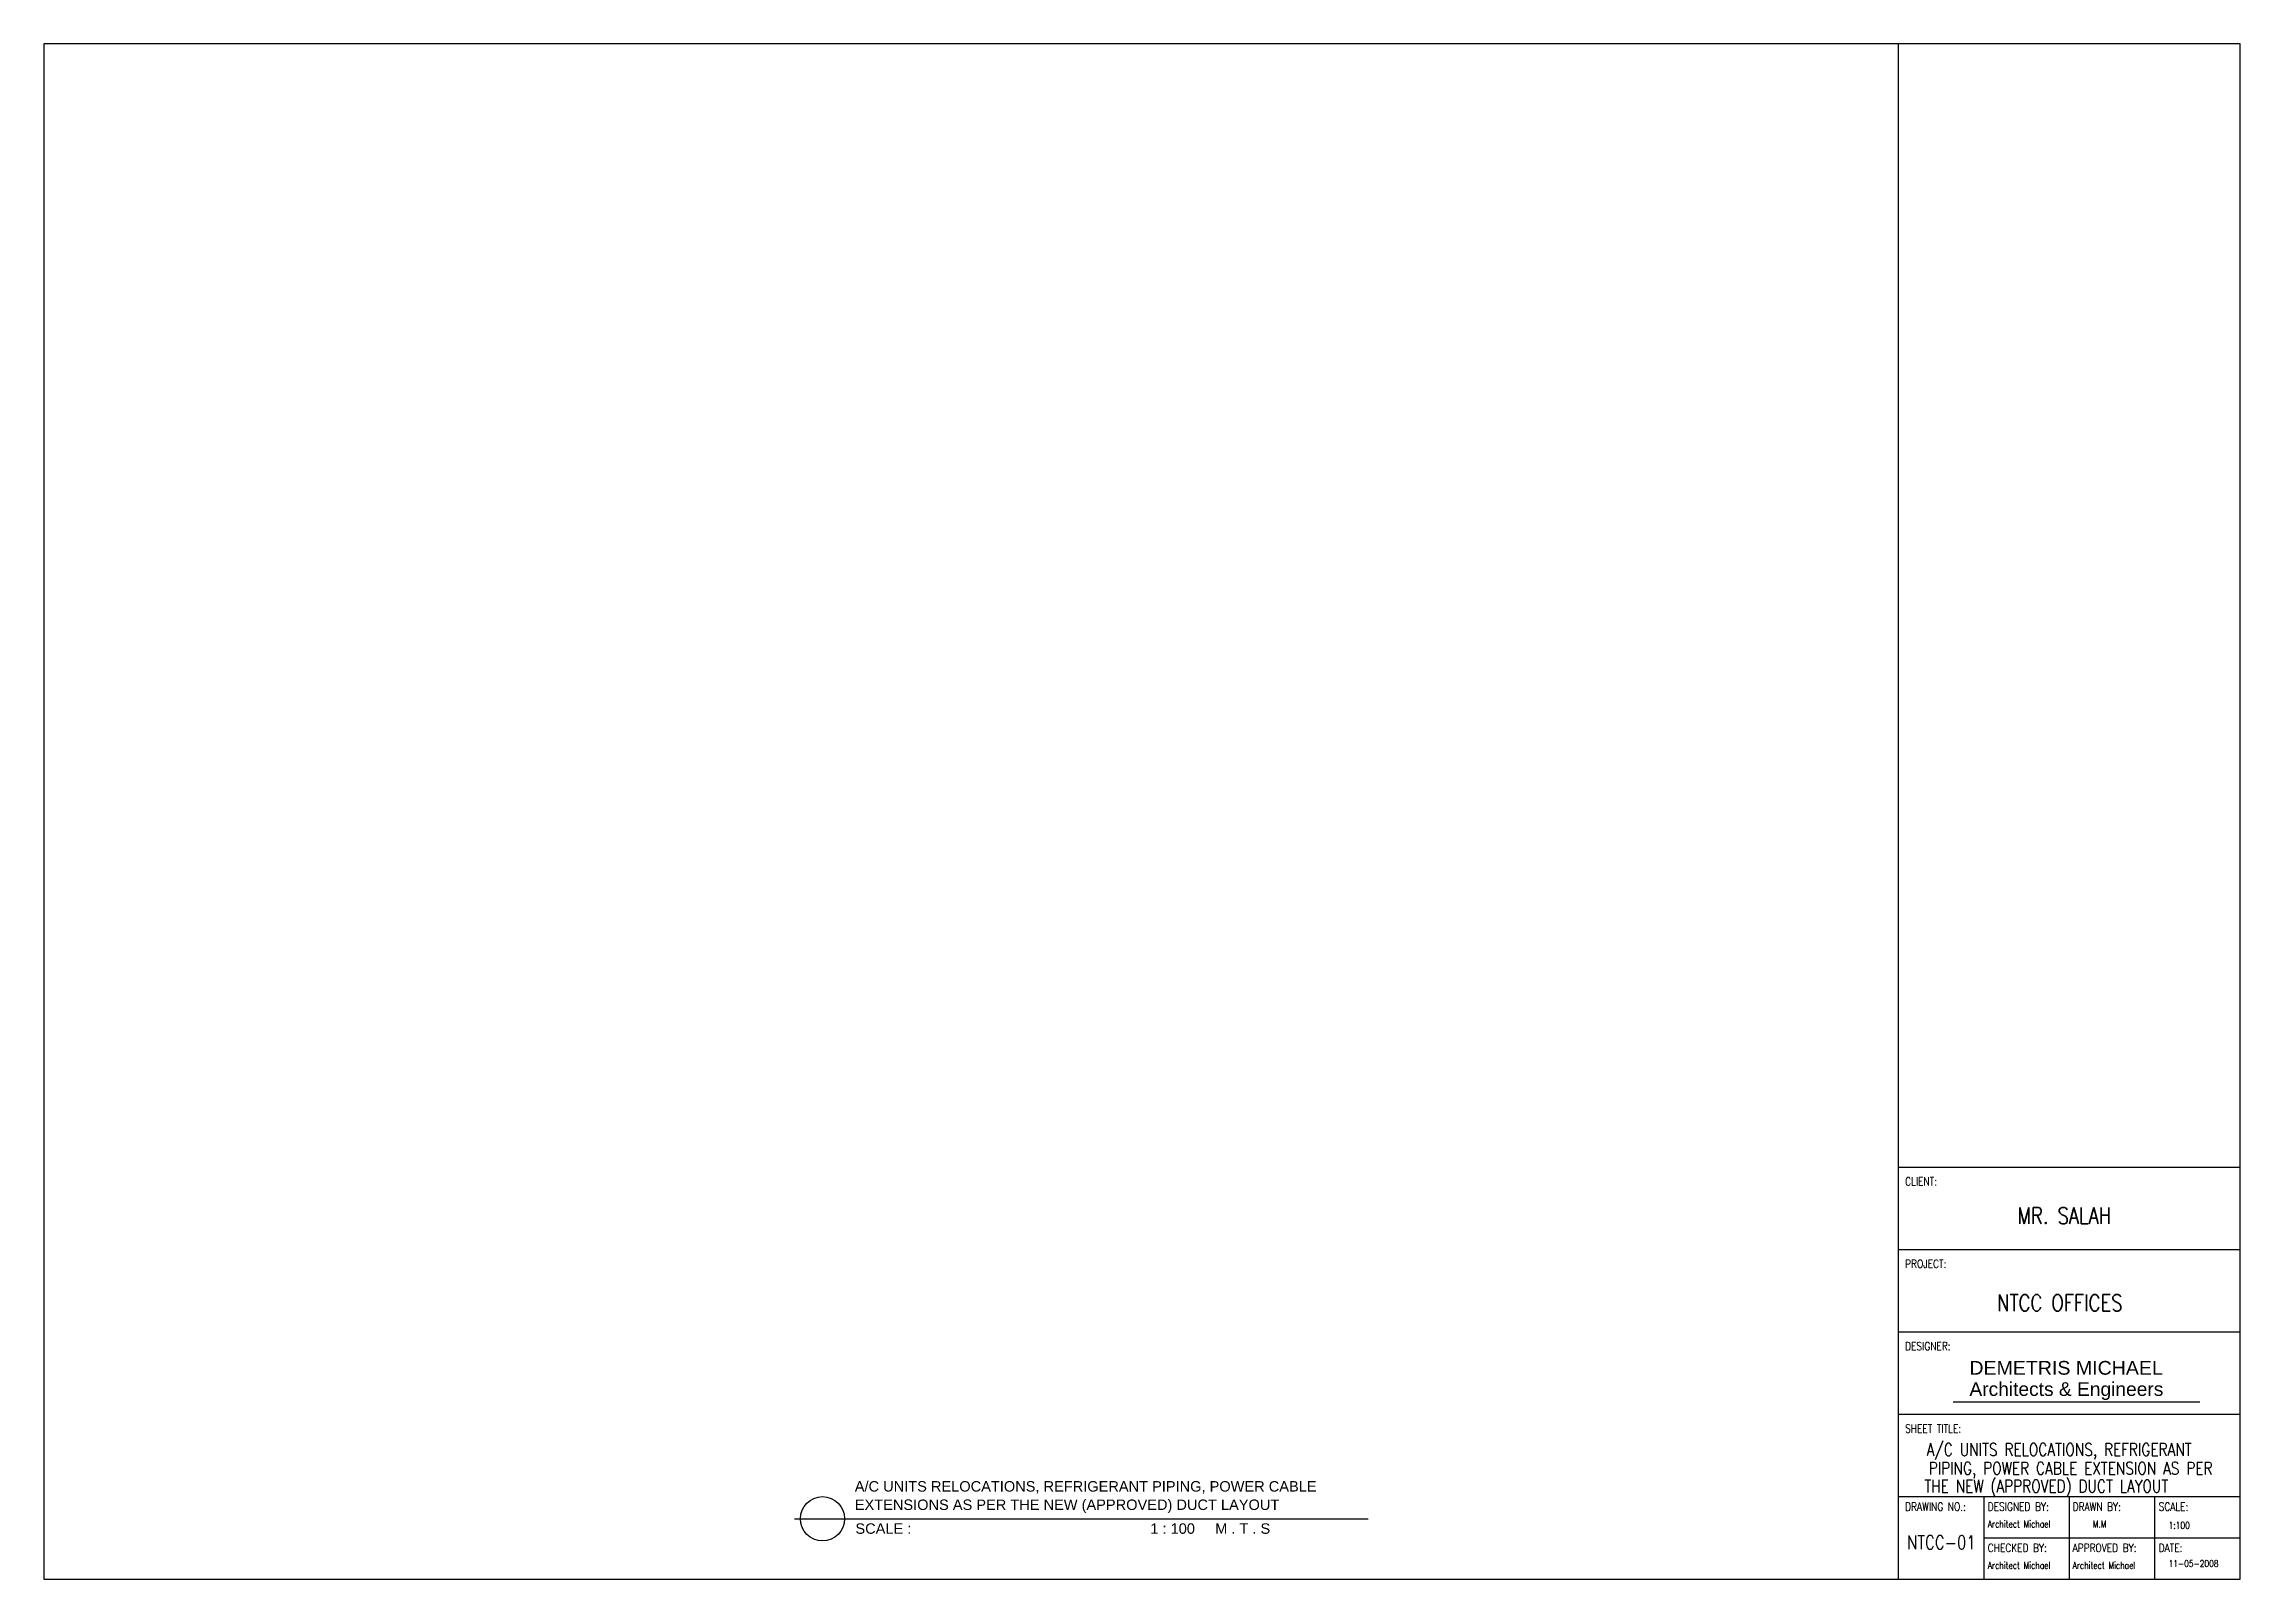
# Paper-space layout 'Layout1' of a CAD drawing. Header units: millimetres. Extents: x -137630 to -58729, y -2514 to 52618.
import ezdxf
from ezdxf.enums import TextEntityAlignment as Align

# ---------------------------------------------------------------- set-up
doc = ezdxf.new("R2010")
doc.units = ezdxf.units.MM
doc.header["$LTSCALE"] = 100
for name, color, linetype in [('AR-BORDER', 2, 'Continuous'), ('AR-LOGO', 175, 'Continuous'), ('AR-SY', 4, 'Continuous'), ('PLATE', 7, 'Continuous')]:
    doc.layers.add(name, color=color, linetype=linetype)
doc.styles.add('DMA', font='arial.ttf')
doc.styles.add('MKL', font='swisse.ttf')
doc.styles.add('ROMANS', font='romans.shx', dxfattribs={"width": 0.8})

psp = doc.layouts.get("Layout1")

# ---------------------------------------------------------------- linework, layer by layer
at = {"layer": 'AR-BORDER'}
for p, q in [((-71008, 52618), (-71008, -2514)), ((-71008, 12280), (-58729, 12280)), ((-71008, 9321), (-58729, 9321)), ((-71008, 6362), (-58729, 6362)), ((-71008, 3403), (-58729, 3403)), ((-71008, 445), (-58729, 445)), ((-67938, 445), (-67938, -2514)), ((-64868, 445), (-64868, -2514)), ((-61799, 445), (-61799, -2514)), ((-67938, -1035), (-58729, -1035))]:
    psp.add_line(p, q, dxfattribs=at)
psp.add_lwpolyline([(-137630, -2514), (-58729, -2514), (-58729, 52618), (-137630, 52618)], close=True, dxfattribs=at)
at = {"layer": 'AR-LOGO'}
psp.add_line((-69039, 3855), (-60177, 3855), dxfattribs=at)
at = {"layer": 'PLATE', "color": 3}
psp.add_line((-110666, -348), (-90059, -348), dxfattribs=at)
psp.add_circle((-109657, -348), 793, dxfattribs=at)

# ---------------------------------------------------------------- texts
at = {"layer": 'AR-LOGO', "style": 'DMA', "width": 1.02}
psp.add_text('DEMETRIS MICHAEL', height=493.13, dxfattribs=at).set_placement((-68453, 5072), align=Align.MIDDLE_LEFT)
at = {"layer": 'AR-LOGO', "style": 'DMA'}
psp.add_text('Architects & Engineers', height=493.13, dxfattribs=at).set_placement((-68453, 4309), align=Align.MIDDLE_LEFT)
at = {"layer": 'AR-SY', "style": 'ROMANS', "width": 0.8}
for s, height, p in [('CLIENT:', 295.9, (-70761, 11767)), ('PROJECT:', 295.9, (-70761, 8808)), ('DESIGNER:', 295.9, (-70761, 5850)), ('SHEET TITLE:', 295.88, (-70761, 2891)), ('DRAWING NO.:', 295.88, (-70761, 85)), ('DESIGNED BY:', 295.88, (-67792, 85)), ('DRAWN BY:', 295.9, (-64744, 85)), ('SCALE:', 295.9, (-61652, 85)), ('CHECKED BY:', 295.88, (-67792, -1394)), ('APPROVED BY:', 295.88, (-64744, -1394)), ('DATE:', 295.9, (-61652, -1394))]:
    psp.add_text(s, height=height, dxfattribs=at).set_placement(p, align=Align.MIDDLE_LEFT)
at = {"layer": 'AR-SY', "color": 2, "style": 'ROMANS', "width": 0.8}
for s, height, p in [('MR. SALAH', 591.8, (-65042, 10540)), ('NTCC OFFICES ', 591.76, (-65042, 7406)), ('A/C UNITS RELOCATIONS, REFRIGERANT', 450, (-65230, 2138)), ('PIPING, POWER CABLE EXTENSION AS PER', 450, (-64819, 1463)), ('THE NEW (APPROVED) DUCT LAYOUT', 450, (-65692, 822))]:
    psp.add_text(s, height=height, dxfattribs=at).set_placement(p, align=Align.MIDDLE_CENTER)
at = {"layer": 'AR-SY', "color": 3, "style": 'ROMANS', "width": 0.8}
for s, height, p in [('Architect Michael', 246.57, (-67792, -540)), ('M.M', 246.6, (-64021, -540)), ('1:100', 246.6, (-61296, -584)), ('Architect Michael', 246.57, (-67792, -2019)), ('Architect Michael', 246.57, (-64744, -2019)), ('11-05-2008', 246.6, (-61296, -1956))]:
    psp.add_text(s, height=height, dxfattribs=at).set_placement(p, align=Align.MIDDLE_LEFT)
psp.add_text('NTCC-01', height=493.1, dxfattribs=at).set_placement((-69458, -1197), align=Align.MIDDLE_CENTER)
at = {"layer": 'PLATE', "color": 2, "style": 'MKL'}
for s, p in [('A/C UNITS RELOCATIONS, REFRIGERANT PIPING, POWER CABLE', (-108498, 628)), ('EXTENSIONS AS PER THE NEW (APPROVED) DUCT LAYOUT', (-108498, -32)), ('SCALE :                                                           1 : 100     M . T . S', (-108475, -888))]:
    psp.add_text(s, height=375, dxfattribs=at).set_placement(p)

# ---------------------------------------------------------------- viewports
at = {"layer": 'AR-BORDER'}
psp.add_viewport(center=(-104319, 25052), size=(66622, 55132.37), view_center_point=(-6624.4, -1600028.9), view_height=55132.377, dxfattribs=at)

doc.saveas('drawing.dxf')
